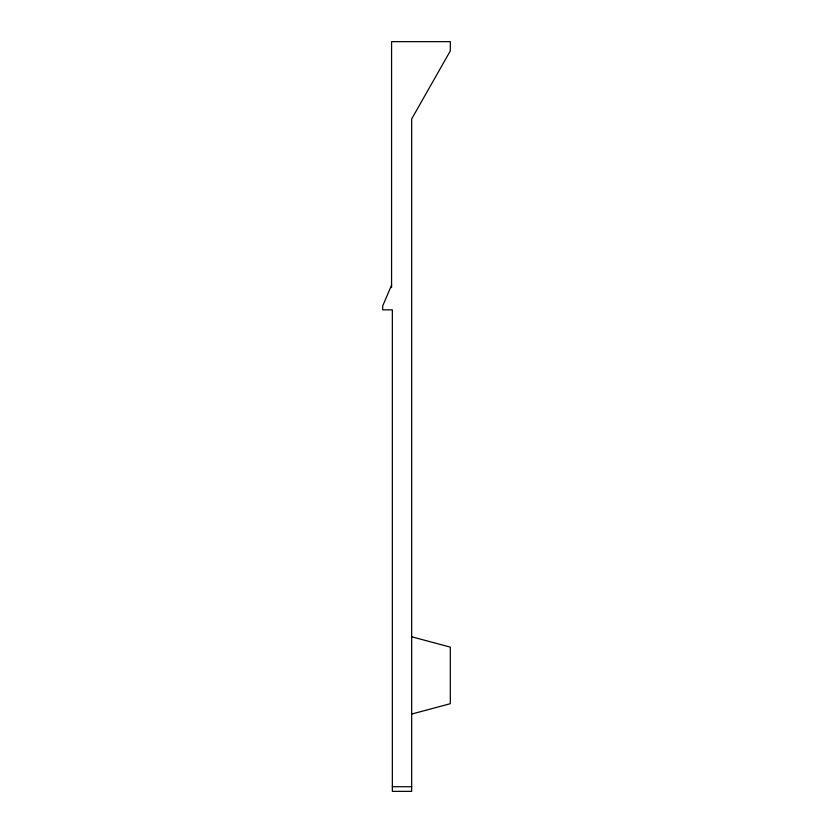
<?xml version="1.0" encoding="UTF-8"?>
<svg xmlns="http://www.w3.org/2000/svg" width="833" height="833" viewBox="0 0 833 833"><rect width="100%" height="100%" fill="white"/><g stroke="black" fill="none" stroke-linecap="round" stroke-linejoin="round"><path stroke-width="1.25" d="M391.572 285.105L382.691 305.982L382.691 309.845L392.343 309.845L392.343 791.35L411.669 791.35L411.669 118.942L450.309 50.928L450.309 41.65L391.572 41.65L391.572 287.583M411.669 714.058L450.309 703.708L450.309 647.126L411.669 636.776M392.343 786.716L411.669 786.716"/></g></svg>
